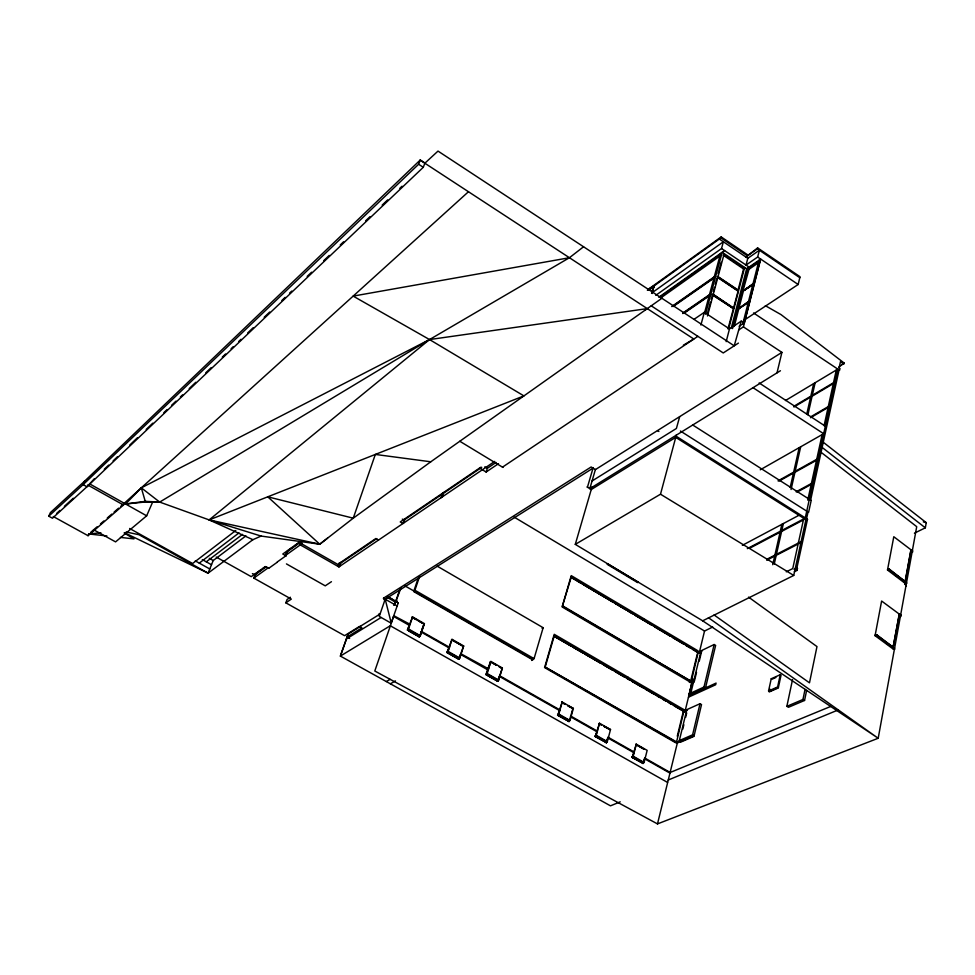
<?xml version="1.0" encoding="UTF-8"?>
<svg xmlns="http://www.w3.org/2000/svg" width="975" height="975" viewBox="0 0 975 975"><rect width="100%" height="100%" fill="white"/><g stroke="black" fill="none" stroke-linecap="round" stroke-linejoin="round"><path stroke-width="1.46" d="M894.55 647.875L892.954 648.034L894.587 649.216L892.954 648.034L899.303 614.092L900.754 615.176L881.619 601.027L875.075 635.688L892.82 648.777L894.477 648.253L876.805 634.774L875.209 634.944L878.755 637.565M905.068 584.257L906.531 583.586L905.105 582.343M905.227 580.929L910.894 549.888L912.454 550.912L893.795 536.725L887.506 569.985L904.824 583.123L906.47 582.562L889.212 569.047L887.64 569.266L891.113 571.898M914.404 533.167L925.324 527.828L926.25 522.661L821.84 441.139M892.82 648.777L899.303 614.092M904.824 583.123L906.531 582.209M905.385 580.868L911.052 549.827M900.815 616.541L901.083 615.091M906.384 585.89L904.91 584.159M912.49 552.325L912.746 550.936M875.075 635.688L876.805 634.774M887.506 569.985L889.212 569.047M792.541 679.575L786.862 706.339L802.949 699.489L805.045 689.386M786.862 706.339L788.458 707.289L804.558 700.452L806.642 690.349M777.611 686.973L778.391 687.436L769.348 691.409L768.568 690.946L777.611 686.973L780.256 674.724L781.036 675.188L778.282 687.972L769.238 691.933L769.86 689.057M587.06 486.976L591.252 489.535L676.869 436.666L807.495 519.309L796.88 567.998L794.077 569.4M794.284 571.777L797.002 570.412L797.453 568.352L795.539 567.17M838.853 367.075L844.204 363.078L781.036 314.62L765.338 305.687M803.412 519.943L798.342 543.051L799.293 543.648M807.763 500.126L811.2 484.453M811.407 483.478L816.502 460.285M824.082 425.685L828.068 407.513L810.517 417.727M810.725 416.812L828.275 406.587L833.308 383.638L812.102 396.228M812.309 395.326L833.503 382.736L836.294 370.049L837.525 370.866M591.996 486.976L575.287 544.367L702.67 620.819L793.735 575.433L806.179 518.481L749.738 548.218M768.568 690.946L771.237 678.746L780.256 674.724M806.593 518.615L808.043 511.972M810.639 500.102L839.061 369.952M772.736 564.708L774.662 556.14L766.716 560.235M780.073 532.24L774.893 555.141L775.832 555.713M781.852 524.355L780.293 531.253L747.325 548.633M790.189 487.476L793.431 473.107M799.183 447.659L793.65 472.156L794.552 472.741M806.752 414.18L810.615 397.117L793.918 407.014M813.662 383.626L810.822 396.203L794.125 406.124M774.272 563.916L776.21 555.348L798.123 544.062L792.748 568.571L786.277 571.825M776.441 554.336L781.609 531.424M783.388 523.538L781.828 530.437L805.204 518.115M791.066 489.523L794.954 472.266M795.173 471.315L800.694 446.794M807.934 414.728L815.149 382.724M679.343 740.573L692.591 734.833L700.013 703.718L701.525 704.596L693.956 736.393L680.696 742.121L679.331 740.573L686.839 709.642L700.013 703.718M703.999 687.046L714.151 644.512L715.638 645.389L705.498 687.936L703.999 687.046L690.836 693.079L692.335 693.956M777.002 372.877L781.913 352.377L743.401 326.869L738.648 329.989M743.876 320.373L798.159 284.493L800.024 276.717L757.624 247.906L747.423 255.828L720.915 237.888L648.838 289.673M691.665 683.195L688.935 695.821L692.189 683.256M690.836 693.079L701.086 650.788L714.151 644.512M682.793 729.142L683.853 724.73M685.644 717.368L686.705 712.944M696.516 672.445L694.456 680.964L691.007 682.561L698.222 652.178L570.777 577.151L574.702 579.491M699.27 661.087L701.671 651.142L701.086 650.788M677.272 736.198L683.353 711.214M690.41 682.22L697.308 653.859M692.591 734.833L694.115 735.711L677.357 742.962L544.781 666.888L676.418 741.817L675.675 742.767L544.586 667.582L553.727 636.029L683.914 711.007L676.455 742.438L679.941 740.927M410.085 624.329L393.863 615.725L374.79 671.007L657.491 823.912L677.357 742.962M685.181 710.726L692.908 678.929M699.124 653.323L704.535 631.032L712.688 627.023M688.935 695.821L691.628 684.755M644.414 759.184L642.83 763.437L644.109 762.426L647.156 750.36L636.297 744.181L633.214 756.247L631.934 757.27L643.122 763.498L644.378 759.354M754.297 283.433L759.793 261.873L758.782 261.19L747.996 268.625L749.007 269.295L759.793 261.873M743.401 326.869L760.671 259.082L746.631 268.771L731.36 327.746M739.135 326.284L744.437 322.798L741.232 321.141L734.212 345.82L438.007 151.088L424.856 163.227M757.648 257.034L759.391 250.246L747.801 258.302L746.046 265.066L757.648 257.034L798.159 284.493M742.779 323.883L759.037 260.215M634.396 751.591L632.227 757.331L636.297 744.181M748.373 302.725L738.294 308.929L749.324 301.043L749.58 301.921M732.493 328.612L748.252 267.65M738.294 308.929L749.324 301.043M743.035 322.871L744.071 323.554L754.15 284.017L742.901 291.098L752.688 283.969M734.248 326.442L743.303 291.367M743.06 290.513L749.007 269.295M745.802 256.949L757.38 248.881L757.624 247.906M727.984 328.904L738.319 290.184L717.71 276.4L717.222 277.205L737.843 290.989M718.599 277.436L737.99 290.404L743.572 268.942L744.376 268.381L723.938 254.609L723.145 255.182L743.572 268.942M711.287 299.313L712.445 295.011L733.529 308.587L712.932 294.194L733.688 307.99M728.8 328.343L744.632 267.418M726.18 341.64L729.483 328.916L741.232 321.141M644.109 620.332L644.438 619.052L698.039 650.849L697.722 652.129L645.413 621.112M606.048 742.633L606.621 742.365L594.994 736.369L606.34 742.682L607.303 739.026M606.34 742.682L607.681 738.355M606.097 742.45L607.327 741.597L610.521 729.519L599.503 723.243L595.274 736.418L597.517 730.665M705.51 314.182L722.182 252.281L746.631 268.771M679.672 416.703L676.394 428.476L592.057 480.992M707.436 313.658L710.519 302.177M713.371 291.549L714.529 287.247M715.297 284.371L716.844 278.643M718.148 273.756L721.22 262.324M712.445 295.011L712.932 294.194M707.472 315.973L724.206 253.646M575.287 544.367L660.502 494.215L676.455 434.716M606.56 742.584L595.043 736.186L596.261 735.321L599.503 723.243M720.915 237.888L721.183 236.925L747.667 254.853M700.903 325.028L704.328 312.317L729.483 328.916M655.773 295.352L721.549 248.527L723.365 241.776L651.519 293.158M704.572 312.792L720.586 253.415M710.178 294.669L710.348 294.072L682.939 312.975M714.992 276.815L715.15 276.23L671.702 306.564M560.113 709.434L557.81 715.211L562.197 702.024L573.361 708.386L570.009 720.464L568.754 721.512L569.303 721.244L557.542 715.162L569.022 721.561L570.424 717.222M596.956 730.921L570.753 716.064L572.459 709.885M557.59 714.992L558.797 714.102L562.197 702.024M651.836 292.049L653.786 286.223L647.4 290.294M651.751 293.219L653.896 285.821L652.178 293.499M652.263 292.329L653.884 286.723M545.33 666.608L554.275 635.737M562.88 605.987L691.141 681.293L562.343 606.292L571.326 576.847M595.396 469.548L589.826 488.67L780.439 370.744M531.692 660.465L532.984 659.21L404.942 585.878M532.874 659.271L534.068 658.637L543.148 627.705L437.166 566.134M587.45 487.207L593.19 467.598M490.352 661.757L496.726 665.377L490.364 661.745L485.94 674.651L497.457 681.172L498.7 680.087L502.369 667.985L490.9 661.452L486.232 674.59M559.187 710.336L499.2 676.321L497.75 681.111L486.001 674.468L487.183 673.554L490.9 661.452M458.591 659.173L459.822 658.064L463.661 645.962L452.022 639.344L446.916 652.555L458.591 659.173L460.407 654.859M488.609 668.887L460.773 653.689L463.661 645.962M449.633 646.766L447.245 652.312L458.933 658.929L460.395 654.322L487.707 669.801L488.073 669.167M458.652 659.003L446.964 652.385L448.134 651.446L452.022 639.344M479.542 468.049L486.123 472.022L487.342 468.329L495.982 462.479M408.622 630.886L419.165 636.858L420.371 635.724L424.393 623.622L412.583 616.907L407.306 630.142L408.513 629.009L412.583 616.907M419.53 636.504L421.931 631.044M423.857 623.963L421.822 630.13L424.393 623.622M449.109 647.071L421.407 631.361L419.677 636.553L407.672 629.789L409.573 624.646M418.178 578.224L413.668 591.557L532.777 659.892M413.9 590.887L414.923 590.241L419.677 576.176M440.968 497.786L442.516 493.24M442.126 496.994L443.662 492.46M398.239 602.916L387.562 596.456L398.239 602.916L391.085 623.366M395.813 601.124L393.62 605.183L394.631 604.561L399.957 589.046M400.944 587.937L396.106 600.868M396.667 601.599L396.959 600.746L395.594 600.576M595.493 469.609L591.13 466.988L383.48 598.211L384.199 599.783L385.186 599.174L391.292 623.244L379.251 616.395L385.186 599.174L593.019 468.158M379.251 613.592L379.348 614.469L379.58 613.787M481.735 467.305L404.198 519.967L402.955 523.526L400.237 521.942L480.797 467.232M403.504 523.148L404.747 519.59M341.165 653.823L348.136 634.067L360.518 626.364M620.222 801.84L610.484 805.838L340.36 656.078L348.173 634.043M338.008 566.402L339.276 562.965L340.141 563.452L376.74 538.602M299.947 542.612L286.735 552.094L285.419 555.506L300.288 544.879L338.886 566.902L340.141 563.452M339.385 566.56L340.957 562.258M349.623 638.454L347.1 637.053L361.932 627.863L359.434 626.462L344.589 635.688L285.821 602.83L287.089 599.479L290.392 597.236M301.165 545.391L302.043 543.087M299.8 545.232L300.666 542.929M300.288 544.879L301.153 542.587M285.894 555.165L287.527 550.899L292.171 547.572M277.253 561.978L286.248 555.567M216.218 557.054L251.233 576.652L265.334 566.536L268.759 568.047M423.284 167.298L424.942 163.02L420.286 159.985L84.837 480.955L50.42 512.594L48.75 516.189L52.455 518.225L86.946 486.757L423.284 167.298L418.628 164.251L83.143 484.624L48.75 516.189M285.821 602.83L291.33 599.101L253.817 578.102L255.121 574.738L266.382 566.67M254.268 577.773L255.901 573.58L260.703 570.131M418.628 164.251L420.286 159.985M245.944 535.86L213.208 560.528L208.077 573.154L124.568 532.752M92.905 531.497L93.673 529.778L115.574 541.881L146.664 515.812L152.661 502.003M53.247 516.518L88.055 535.702L123.496 505.013L124.276 503.271L468.475 191.734M88.055 535.702L88.822 533.983L100.876 532.764M94.368 478.713L86.946 486.757L83.143 484.624L84.837 480.955M421.407 631.361L421.029 631.995L448.732 647.705M661.891 298.277L430.792 461.784L353.255 518.188L319.763 544.208L261.081 536.067L209.15 519.907L159.693 502.088L143.435 502.186L125.592 504.002L141.314 487.841L429.536 339.568L569.437 257.729L583.55 246.772M104.288 469.28L108.7 465.087M113.112 460.895L117.524 456.702M129.651 445.173L137.365 437.824M146.189 429.439L152.807 423.15M163.837 412.669L167.139 409.524M171.551 405.332L175.963 401.139M180.375 396.947L182.581 394.851M189.199 388.562L195.817 382.261M205.737 372.828L211.246 367.587M222.276 357.106L225.591 353.962M231.099 348.721L233.305 346.625M238.814 341.384L241.02 339.288M247.638 332.999L253.147 327.746M264.176 317.265L269.697 312.024M281.824 300.495L285.127 297.351M289.538 293.158L291.744 291.062M307.186 276.388L311.598 272.196M323.724 260.654L329.233 255.413M340.263 244.932L343.578 241.788M365.625 220.825L370.037 216.633M382.163 205.091L387.684 199.851M399.811 188.321L402.017 186.225M56.587 513.472L59.926 510.413M64.374 506.354L73.283 498.225M90.76 532.301L97.073 526.829M100.474 523.892L103.874 520.942M107.274 517.993L111.808 514.069M114.075 512.107L118.609 508.17M120.876 506.208L124.276 503.271M644.707 310.221L647.29 308.612L429.536 339.568L209.15 519.907L252.927 539.675L261.081 536.067M569.437 257.729L353.157 296.108L429.536 339.568L523.916 395.899L209.15 519.907L319.763 544.208L327.588 538.115M531.789 660.136L532.984 659.21M235.792 530.497L192.611 563.513L129.638 528.474M199.266 563.111L238.985 532.898M206.249 561.819L242.495 534.373M252.927 539.675L208.077 573.154L138.998 534.727L126.165 531.984M648.387 289.258L721.183 236.925M263.116 568.413L265.517 566.682M294.487 545.915L299.118 542.587M253.817 578.102L267.942 567.998M268.637 568.388L277.132 562.319M658.771 297.265L724.583 250.575M659.734 297.338L720.318 254.377L721.329 255.06L660.721 297.984M647.717 308.892L646.973 308.843M689.337 682.427L690.568 681.562M672.774 306.284L715.565 276.498M673.177 306.552L714.163 277.948M682.78 313.56L710.751 294.353M684.426 312.975L709.349 295.803M694.31 319.142L704.328 312.317M742.901 291.098L753.736 283.749M743.462 290.782L753.09 284.249M338.886 566.902L494.703 461.407M486.123 472.022L498.481 463.698M286.443 563.903L325.236 585.841L331.439 581.697M502.491 467.147L697.856 336.338M738.428 343.09L723.243 352.95L651.239 305.821M647.522 289.904L653.896 285.821M649.216 289.356L654.322 286.102M649.094 289.758L654.201 286.492M595.384 469.609L781.913 352.377M359.763 626.645L379.348 614.469M346.442 638.93L381.079 617.492M340.36 656.078L390.268 625.755L667.57 782.425M429.536 339.568L159.693 502.088L145.251 501.333L125.592 504.002M841.62 364.626L844.204 363.078M785.484 400.53L837.818 369.123L804.997 519.102L675.736 437.373M683.365 345.187L693.822 339.032L420.213 160.192M419.165 636.858L419.737 636.382L407.879 629.667M386.307 681.549L390.122 679.38M760.268 469.792L823.68 433.729L752.907 387.611M390.353 683.804L395.46 680.916M778.001 480.87L818.269 458.457M779.086 481.089L818.062 459.42M542.063 628.302L543.148 627.705M796.136 491.802L812.979 482.625M797.184 492.082L812.76 483.6M502.369 667.985L497.969 681.001L486.452 674.468L498.006 680.891L497.457 681.172M742.353 545.317L798.757 515.385M500.114 675.407L499.578 675.687L559.553 709.715M806.301 519.943L807.495 519.309M766.947 559.236L801.121 541.625M794.735 569.717L797.453 568.352M572.812 708.654L567.84 705.827L573.361 708.386M701.671 651.142L698.234 652.799L692.421 649.338M694.2 682.025L691.897 683.085L562.148 606.95L571.228 575.616L643.695 618.601L643.354 619.881L570.85 576.895M603.83 726.302L610.521 729.519M688.642 695.65L716.064 683.097L715.662 684.767L688.472 697.186M608.558 736.929L607.986 737.185L633.823 751.835M683.95 711.555L687.424 709.995L686.814 709.654M775.881 677.479L772.017 679.209L771.237 678.746M631.934 757.27L643.402 763.193M645.292 757.758L644.707 758.014L670.203 772.468L830.602 706.485M668.143 780.049L837.903 710.068M657.491 823.912L878.195 738.258L916.719 526.671L820.84 452.12M906.531 583.428L904.958 582.404L906.531 583.586M146.031 501.455L143.435 502.186L145.251 501.333L141.314 487.841L159.693 502.088L157.121 501.503M88.822 533.983L106.884 535.945M120.437 537.408L133.989 538.87L124.154 532.984M430.792 461.784L375.326 454.435L353.255 518.188L267.759 496.823L319.763 544.208M923.313 521.881L926.25 522.661M252.415 573.629L255.121 574.738M402.309 519.139L404.198 519.967M202.312 559.613L211.502 564.744M195.305 560.905L209.783 568.973M89.871 484.002L146.664 515.812M87.75 485.002L123.496 505.013M209.284 558.334L213.208 560.528M447.61 651.739L459.286 658.357M486.635 673.835L498.164 680.367M558.236 714.37L569.449 720.732M595.701 735.589L606.755 741.853M632.641 756.503L643.537 762.682M408.001 629.314L419.859 636.029M447.464 652.202L459.128 658.881M558.029 715.114L569.254 721.463M631.971 757.1L643.354 763.401M408.683 630.715L419.226 636.687M412.059 617.26L415.984 619.491M418.616 620.99L422.541 623.22L412.072 617.212M393.473 616.371L409.195 625.28M570.387 716.686L596.59 731.543M607.632 737.807L633.47 752.456M644.353 758.623L669.837 773.078M286.114 555.908L282.787 554.019L299.081 542.332L337.764 564.403L375.826 538.529L378.507 540.077M596.261 735.321L607.327 741.597M633.214 756.247L644.109 762.426M408.513 629.009L420.371 635.724M448.134 651.446L459.822 658.064M487.183 673.554L498.7 680.087M558.797 714.102L570.009 720.464M394.802 601.758L395.655 602.233L386.563 597.029M383.48 598.211L397.178 606.011M603.83 726.302L609.948 729.775M414.923 590.241L534.068 658.637M553.727 636.029L570.741 645.913M573.361 647.424L582.526 652.75M585.146 654.262L600.856 663.39M603.476 664.901L612.641 670.227M615.262 671.751L624.427 677.064M627.047 678.588L629.655 680.111M632.275 681.622L642.757 687.704M645.377 689.227L654.542 694.541M657.15 696.065L659.77 697.588M662.391 699.099L666.315 701.378M668.935 702.902L671.556 704.425M674.176 705.949L684.852 712.079M577.322 581.039L579.93 582.587M583.854 584.915L612.629 601.989M615.249 603.549L625.706 609.753M628.327 611.313L632.251 613.641M634.871 615.188L651.873 625.28M654.481 626.828L670.178 636.151M672.799 637.699L683.256 643.914M685.876 645.462L689.8 647.79M778.635 682.232L779.415 682.707M802.949 699.489L804.558 700.452M514.288 517.201L704.535 631.032M484.831 466.818L487.342 468.329M459.798 441.261L502.978 467.439M660.502 494.215L793.735 575.433M795.088 569.229L797.002 570.412M657.528 430.621L658.881 431.486M680.416 431.035L808.604 512.326L811.188 500.467L692.591 424.929M817.44 459.798L816.709 459.322L822.132 434.606L823.4 435.435M759.135 382.956L825.325 426.197M828.275 406.587L829.177 407.184M833.503 382.736L834.393 383.321M712.762 294.791L733.529 308.587M753.553 312.975L839.597 370.305L839.987 368.501L839.097 367.916L840.474 361.615L844.009 363.967M717.551 276.985L738.16 290.769M702.67 620.819L878.195 738.258L708.447 617.723M721.549 248.527L749.056 267.101M719.318 239.033L747.801 258.302M757.38 248.881L799.793 277.692M714.102 614.969L809.482 682.829L816.977 646.583L748.544 597.114M884.678 641.916L890.589 646.279M876.732 635.152L894.477 648.253M889.139 569.412L906.47 582.562M893.417 573.653L899.182 578.029M901.497 579.784L903.801 581.539M821.462 446.903L925.324 527.828M683.755 709.544L683.438 710.872L628.68 679.088L629.021 677.759L683.755 709.544M628.253 677.308L627.9 678.637L553.837 635.639L554.227 634.311L628.253 677.308M607.827 563.903L607.133 564.293L637.638 582.611L638.332 582.233L607.827 563.903M463.125 646.279L451.486 639.661L463.125 646.267M501.82 668.277L499.273 666.827L501.82 668.277M565.366 704.413L561.637 702.305L565.366 704.413M601.392 724.912L598.942 723.511L601.392 724.9M644.158 749.239L635.712 744.437L644.158 749.239"/></g></svg>
